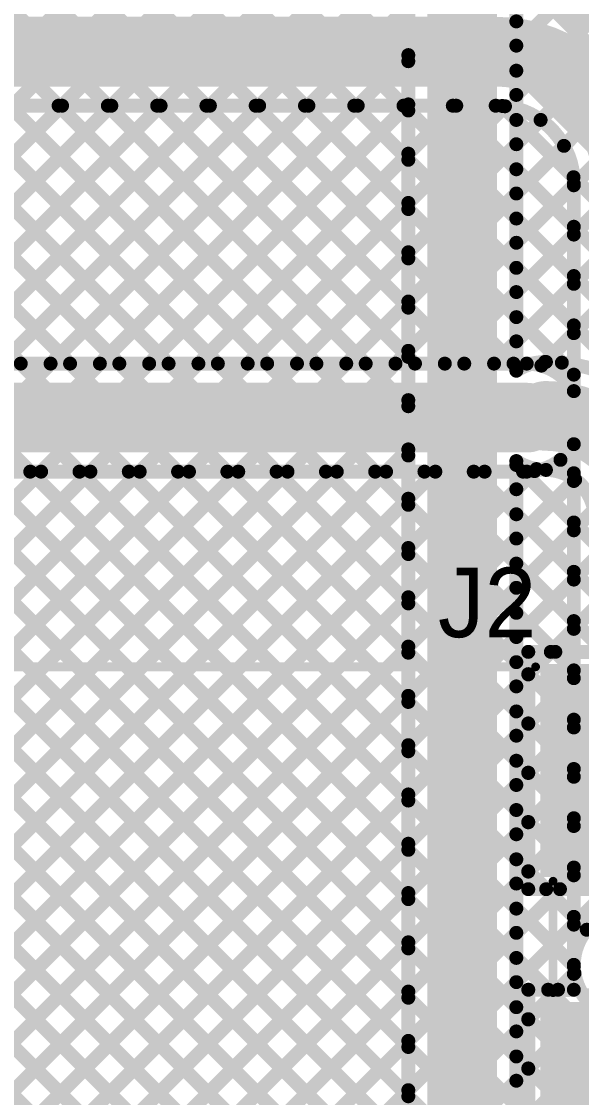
# Model space of a CAD drawing. Header units: millimetres. Extents: x 3.06 to 5.82, y 1.29 to 3.84.
# Drawn here: x 3.386 to 3.707, y 2.218 to 2.835 of the extents above; entities that cross this region are included whole.
import ezdxf

# ---------------------------------------------------------------- set-up
doc = ezdxf.new("R2010")
doc.units = ezdxf.units.MM
doc.header["$MEASUREMENT"] = 0
for name, color, linetype in [('BottomLayer', 5, 'Continuous'), ('BottomSolder', 6, 'Continuous'), ('MultiLayer', 9, 'Continuous'), ('TopLayer', 1, 'Continuous'), ('TopOverlay', 2, 'Continuous'), ('TopPaste', 8, 'Continuous'), ('TopSolder', 216, 'Continuous'), ('ViaHoleLayer', 16, 'Continuous')]:
    doc.layers.add(name, color=color, linetype=linetype)

# ---------------------------------------------------------------- blocks, each defined once
blk = doc.blocks.new('SMD_H______1')
at = {"layer": 'TopLayer'}
for points in [[(0.15729, -0.04921), (0.25571, -0.04921), (0.15729, 0.04921), (0.25571, 0.04921)], [(0.33541, -0.04921), (0.44959, -0.04921), (0.33541, 0.04921), (0.44959, 0.04921)]]:
    blk.add_solid(points, dxfattribs=at)
at = {"layer": 'TopOverlay', "const_width": 0.005}
for points in [[(0.452, 0.661), (0.452, 0.056)], [(0.265, 0.046), (0.265, -0.057)], [(0.265, 0.046), (0.329, 0.046)], [(0.329, 0.046), (0.329, -0.057)]]:
    blk.add_lwpolyline(points, dxfattribs=at)
at = {"layer": 'TopOverlay', "const_width": 0.0025}
for points in [[(0.45075, 0.056, 1), (0.45325, 0.056, 1)], [(0.26375, 0.046, 1), (0.26625, 0.046, 1)], [(0.26375, 0.046, 1), (0.26625, 0.046, 1)], [(0.32775, 0.046, 1), (0.33025, 0.046, 1)], [(0.32775, 0.046, 1), (0.33025, 0.046, 1)]]:
    blk.add_lwpolyline(points, format="xyb", close=True, dxfattribs=at)
at = {"layer": 'TopPaste'}
for points in [[(0.15729, -0.04921), (0.25571, -0.04921), (0.15729, 0.04921), (0.25571, 0.04921)], [(0.33541, -0.04921), (0.44959, -0.04921), (0.33541, 0.04921), (0.44959, 0.04921)]]:
    blk.add_solid(points, dxfattribs=at)
at = {"layer": 'TopSolder'}
for points in [[(0.15329, -0.05321), (0.25971, -0.05321), (0.15329, 0.05321), (0.25971, 0.05321)], [(0.33141, -0.05321), (0.45359, -0.05321), (0.33141, 0.05321), (0.45359, 0.05321)]]:
    blk.add_solid(points, dxfattribs=at)

msp = doc.modelspace()

# ---------------------------------------------------------------- linework, layer by layer
at = {"layer": 'BottomLayer'}
for points, const_width in [([(3.65815, 2.849, -0.414214), (3.765, 2.74215)], 0.008), ([(3.65815, 2.818, -0.414214), (3.734, 2.74215)], 0.04), ([(3.65815, 2.787, -0.414214), (3.703, 2.74215)], 0.008), ([(3.676, 2.639, -0.270623), (3.703, 2.62323)], 0.008), ([(3.703, 2.59277, -0.270623), (3.676, 2.577)], 0.008), ([(3.765, 2.294, -1), (3.703, 2.294)], 0.008)]:
    msp.add_lwpolyline(points, format="xyb", dxfattribs=dict(at, const_width=const_width))
for points, const_width in [([(3.201, 2.818), (3.65815, 2.818)], 0.04), ([(3.2415, 2.787), (3.65815, 2.787)], 0.008), ([(3.26125, 2.639), (3.40925, 2.787)], 0.008), ([(3.26584, 2.787), (3.41384, 2.639)], 0.008), ([(3.28954, 2.639), (3.43754, 2.787)], 0.008), ([(3.29412, 2.787), (3.44212, 2.639)], 0.008), ([(3.31782, 2.639), (3.46582, 2.787)], 0.008), ([(3.3224, 2.787), (3.4704, 2.639)], 0.008), ([(3.34611, 2.639), (3.49411, 2.787)], 0.008), ([(3.35069, 2.787), (3.49869, 2.639)], 0.008), ([(3.37439, 2.639), (3.52239, 2.787)], 0.008), ([(3.37897, 2.787), (3.52697, 2.639)], 0.008), ([(3.40267, 2.639), (3.55067, 2.787)], 0.008), ([(3.40726, 2.787), (3.55526, 2.639)], 0.008), ([(3.43096, 2.639), (3.57896, 2.787)], 0.008), ([(3.43554, 2.787), (3.58354, 2.639)], 0.008), ([(3.45924, 2.639), (3.60724, 2.787)], 0.008), ([(3.46383, 2.787), (3.61183, 2.639)], 0.008), ([(3.48753, 2.639), (3.63553, 2.787)], 0.008), ([(3.49211, 2.787), (3.64011, 2.639)], 0.008), ([(3.52039, 2.787), (3.66839, 2.639)], 0.008), ([(3.54868, 2.787), (3.703, 2.63268)], 0.008), ([(3.57696, 2.787), (3.703, 2.66096)], 0.008), ([(3.60525, 2.787), (3.703, 2.68925)], 0.008), ([(3.63353, 2.787), (3.703, 2.71753)], 0.008), ([(3.66198, 2.78684), (3.70284, 2.74598)], 0.008), ([(3.23973, 2.78482), (3.38555, 2.639)], 0.008), ([(3.51581, 2.639), (3.66349, 2.78668)], 0.008), ([(3.5441, 2.639), (3.68394, 2.77884)], 0.008), ([(3.57238, 2.639), (3.69734, 2.76396)], 0.008), ([(3.60066, 2.639), (3.703, 2.74134)], 0.008), ([(3.703, 2.62323), (3.703, 2.74215)], 0.008), ([(3.62895, 2.639), (3.703, 2.71305)], 0.008), ([(3.65723, 2.639), (3.703, 2.68477)], 0.008), ([(3.68437, 2.63785), (3.703, 2.65648)], 0.008), ([(3.252, 2.639), (3.676, 2.639)], 0.008), ([(3.211, 2.608), (3.676, 2.608)], 0.04), ([(3.703, 2.294), (3.703, 2.59277)], 0.008), ([(3.69534, 2.58377), (3.703, 2.57611)], 0.008), ([(3.133, 2.58042), (3.78, 1.93342)], 0.008), ([(3.133, 2.02991), (3.6804, 2.57731)], 0.008), ([(3.133, 2.2279), (3.4821, 2.577)], 0.008), ([(3.133, 2.17134), (3.53866, 2.577)], 0.008), ([(3.133, 2.14305), (3.56695, 2.577)], 0.008), ([(3.133, 2.19962), (3.51038, 2.577)], 0.008), ([(3.133, 2.11477), (3.59523, 2.577)], 0.008), ([(3.133, 2.0582), (3.6518, 2.577)], 0.008), ([(3.133, 2.08648), (3.62352, 2.577)], 0.008), ([(3.133, 2.31276), (3.39724, 2.577)], 0.008), ([(3.133, 2.28447), (3.42553, 2.577)], 0.008), ([(3.133, 2.25619), (3.45381, 2.577)], 0.008), ([(3.252, 2.577), (3.676, 2.577)], 0.008), ([(3.27785, 2.577), (3.78, 2.07485)], 0.008), ([(3.30613, 2.577), (3.78, 2.10313)], 0.008), ([(3.33441, 2.577), (3.78, 2.13141)], 0.008), ([(3.3627, 2.577), (3.78, 2.1597)], 0.008), ([(3.39098, 2.577), (3.78, 2.18798)], 0.008), ([(3.41927, 2.577), (3.70301, 2.29326)], 0.008), ([(3.44755, 2.577), (3.703, 2.32155)], 0.008), ([(3.47584, 2.577), (3.703, 2.34984)], 0.008), ([(3.50412, 2.577), (3.703, 2.37812)], 0.008), ([(3.5324, 2.577), (3.703, 2.4064)], 0.008), ([(3.56069, 2.577), (3.703, 2.43469)], 0.008), ([(3.58897, 2.577), (3.703, 2.46297)], 0.008), ([(3.61726, 2.577), (3.703, 2.49126)], 0.008), ([(3.64554, 2.577), (3.703, 2.51954)], 0.008), ([(3.67383, 2.577), (3.703, 2.54783)], 0.008), ([(3.133, 2.00163), (3.703, 2.57163)], 0.008), ([(3.252, 2.57456), (3.78, 2.04656)], 0.008), ([(3.17471, 2.567), (3.78, 1.96171)], 0.008), ([(3.20299, 2.567), (3.78, 1.98999)], 0.008), ([(3.23128, 2.567), (3.78, 2.01828)], 0.008), ([(3.133, 2.55214), (3.78, 1.90514)], 0.008), ([(3.133, 1.97335), (3.703, 2.54335)], 0.008), ([(3.133, 2.52386), (3.78, 1.87686)], 0.008), ([(3.133, 1.94506), (3.703, 2.51506)], 0.008), ([(3.133, 2.49557), (3.78, 1.84857)], 0.008), ([(3.133, 1.91678), (3.703, 2.48678)], 0.008), ([(3.133, 2.46729), (3.78, 1.82029)], 0.008), ([(3.133, 1.88849), (3.703, 2.45849)], 0.008), ([(3.133, 1.86021), (3.703, 2.43021)], 0.008), ([(3.133, 1.83192), (3.703, 2.40192)], 0.008), ([(3.133, 1.80364), (3.703, 2.37364)], 0.008), ([(3.133, 1.77536), (3.703, 2.34536)], 0.008), ([(3.133, 1.74707), (3.703, 2.31707)], 0.008), ([(3.133, 1.71879), (3.70338, 2.28917)], 0.008), ([(3.133, 1.6905), (3.71336, 2.27087)], 0.008), ([(3.133, 1.66222), (3.73378, 2.263)], 0.008)]:
    msp.add_lwpolyline(points, dxfattribs=dict(at, const_width=const_width))
for points, const_width in [([(3.64815, 2.818, 1), (3.66815, 2.818, 1)], 0.02), ([(3.64815, 2.818, 1), (3.66815, 2.818, 1)], 0.02), ([(3.40526, 2.787, 1), (3.40926, 2.787, 1)], 0.004), ([(3.40725, 2.787, 1), (3.41125, 2.787, 1)], 0.004), ([(3.43354, 2.787, 1), (3.43754, 2.787, 1)], 0.004), ([(3.43554, 2.787, 1), (3.43954, 2.787, 1)], 0.004), ([(3.46183, 2.787, 1), (3.46583, 2.787, 1)], 0.004), ([(3.46382, 2.787, 1), (3.46782, 2.787, 1)], 0.004), ([(3.49011, 2.787, 1), (3.49411, 2.787, 1)], 0.004), ([(3.49211, 2.787, 1), (3.49611, 2.787, 1)], 0.004), ([(3.51839, 2.787, 1), (3.52239, 2.787, 1)], 0.004), ([(3.52039, 2.787, 1), (3.52439, 2.787, 1)], 0.004), ([(3.54668, 2.787, 1), (3.55068, 2.787, 1)], 0.004), ([(3.54867, 2.787, 1), (3.55267, 2.787, 1)], 0.004), ([(3.57496, 2.787, 1), (3.57896, 2.787, 1)], 0.004), ([(3.57696, 2.787, 1), (3.58096, 2.787, 1)], 0.004), ([(3.60325, 2.787, 1), (3.60725, 2.787, 1)], 0.004), ([(3.60524, 2.787, 1), (3.60924, 2.787, 1)], 0.004), ([(3.63153, 2.787, 1), (3.63553, 2.787, 1)], 0.004), ([(3.63353, 2.787, 1), (3.63753, 2.787, 1)], 0.004), ([(3.65615, 2.787, 1), (3.66015, 2.787, 1)], 0.004), ([(3.65615, 2.787, 1), (3.66015, 2.787, 1)], 0.004), ([(3.65998, 2.78684, 1), (3.66398, 2.78684, 1)], 0.004), ([(3.66149, 2.78668, 1), (3.66549, 2.78668, 1)], 0.004), ([(3.68194, 2.77884, 1), (3.68594, 2.77884, 1)], 0.004), ([(3.69534, 2.76396, 1), (3.69934, 2.76396, 1)], 0.004), ([(3.70084, 2.74598, 1), (3.70484, 2.74598, 1)], 0.004), ([(3.701, 2.74215, 1), (3.705, 2.74215, 1)], 0.004), ([(3.701, 2.74215, 1), (3.705, 2.74215, 1)], 0.004), ([(3.701, 2.74134, 1), (3.705, 2.74134, 1)], 0.004), ([(3.701, 2.71753, 1), (3.705, 2.71753, 1)], 0.004), ([(3.701, 2.71305, 1), (3.705, 2.71305, 1)], 0.004), ([(3.701, 2.68925, 1), (3.705, 2.68925, 1)], 0.004), ([(3.701, 2.68477, 1), (3.705, 2.68477, 1)], 0.004), ([(3.701, 2.66096, 1), (3.705, 2.66096, 1)], 0.004), ([(3.701, 2.65648, 1), (3.705, 2.65648, 1)], 0.004), ([(3.38355, 2.639, 1), (3.38755, 2.639, 1)], 0.004), ([(3.40067, 2.639, 1), (3.40467, 2.639, 1)], 0.004), ([(3.41184, 2.639, 1), (3.41584, 2.639, 1)], 0.004), ([(3.42896, 2.639, 1), (3.43296, 2.639, 1)], 0.004), ([(3.44012, 2.639, 1), (3.44412, 2.639, 1)], 0.004), ([(3.45724, 2.639, 1), (3.46124, 2.639, 1)], 0.004), ([(3.4684, 2.639, 1), (3.4724, 2.639, 1)], 0.004), ([(3.48553, 2.639, 1), (3.48953, 2.639, 1)], 0.004), ([(3.49669, 2.639, 1), (3.50069, 2.639, 1)], 0.004), ([(3.51381, 2.639, 1), (3.51781, 2.639, 1)], 0.004), ([(3.52497, 2.639, 1), (3.52897, 2.639, 1)], 0.004), ([(3.5421, 2.639, 1), (3.5461, 2.639, 1)], 0.004), ([(3.55326, 2.639, 1), (3.55726, 2.639, 1)], 0.004), ([(3.57038, 2.639, 1), (3.57438, 2.639, 1)], 0.004), ([(3.58154, 2.639, 1), (3.58554, 2.639, 1)], 0.004), ([(3.59866, 2.639, 1), (3.60266, 2.639, 1)], 0.004), ([(3.60983, 2.639, 1), (3.61383, 2.639, 1)], 0.004), ([(3.62695, 2.639, 1), (3.63095, 2.639, 1)], 0.004), ([(3.63811, 2.639, 1), (3.64211, 2.639, 1)], 0.004), ([(3.65523, 2.639, 1), (3.65923, 2.639, 1)], 0.004), ([(3.66639, 2.639, 1), (3.67039, 2.639, 1)], 0.004), ([(3.674, 2.639, 1), (3.678, 2.639, 1)], 0.004), ([(3.674, 2.639, 1), (3.678, 2.639, 1)], 0.004), ([(3.68237, 2.63785, 1), (3.68637, 2.63785, 1)], 0.004), ([(3.701, 2.63268, 1), (3.705, 2.63268, 1)], 0.004), ([(3.666, 2.608, 1), (3.686, 2.608, 1)], 0.02), ([(3.701, 2.62323, 1), (3.705, 2.62323, 1)], 0.004), ([(3.701, 2.62323, 1), (3.705, 2.62323, 1)], 0.004), ([(3.67409, 2.608, 1), (3.68591, 2.608, 1)], 0.01181), ([(3.701, 2.59277, 1), (3.705, 2.59277, 1)], 0.004), ([(3.701, 2.59277, 1), (3.705, 2.59277, 1)], 0.004), ([(3.69334, 2.58377, 1), (3.69734, 2.58377, 1)], 0.004), ([(3.38898, 2.577, 1), (3.39298, 2.577, 1)], 0.004), ([(3.39524, 2.577, 1), (3.39924, 2.577, 1)], 0.004), ([(3.41727, 2.577, 1), (3.42127, 2.577, 1)], 0.004), ([(3.42353, 2.577, 1), (3.42753, 2.577, 1)], 0.004), ([(3.44555, 2.577, 1), (3.44955, 2.577, 1)], 0.004), ([(3.45181, 2.577, 1), (3.45581, 2.577, 1)], 0.004), ([(3.47384, 2.577, 1), (3.47784, 2.577, 1)], 0.004), ([(3.4801, 2.577, 1), (3.4841, 2.577, 1)], 0.004), ([(3.50212, 2.577, 1), (3.50612, 2.577, 1)], 0.004), ([(3.50838, 2.577, 1), (3.51238, 2.577, 1)], 0.004), ([(3.5304, 2.577, 1), (3.5344, 2.577, 1)], 0.004), ([(3.53666, 2.577, 1), (3.54066, 2.577, 1)], 0.004), ([(3.55869, 2.577, 1), (3.56269, 2.577, 1)], 0.004), ([(3.56495, 2.577, 1), (3.56895, 2.577, 1)], 0.004), ([(3.58697, 2.577, 1), (3.59097, 2.577, 1)], 0.004), ([(3.59323, 2.577, 1), (3.59723, 2.577, 1)], 0.004), ([(3.61526, 2.577, 1), (3.61926, 2.577, 1)], 0.004), ([(3.62152, 2.577, 1), (3.62552, 2.577, 1)], 0.004), ([(3.64354, 2.577, 1), (3.64754, 2.577, 1)], 0.004), ([(3.6498, 2.577, 1), (3.6538, 2.577, 1)], 0.004), ([(3.67183, 2.577, 1), (3.67583, 2.577, 1)], 0.004), ([(3.674, 2.577, 1), (3.678, 2.577, 1)], 0.004), ([(3.674, 2.577, 1), (3.678, 2.577, 1)], 0.004), ([(3.6784, 2.57731, 1), (3.6824, 2.57731, 1)], 0.004), ([(3.701, 2.57611, 1), (3.705, 2.57611, 1)], 0.004), ([(3.701, 2.57163, 1), (3.705, 2.57163, 1)], 0.004), ([(3.701, 2.54783, 1), (3.705, 2.54783, 1)], 0.004), ([(3.701, 2.54335, 1), (3.705, 2.54335, 1)], 0.004), ([(3.701, 2.51954, 1), (3.705, 2.51954, 1)], 0.004), ([(3.701, 2.51506, 1), (3.705, 2.51506, 1)], 0.004), ([(3.701, 2.49126, 1), (3.705, 2.49126, 1)], 0.004), ([(3.701, 2.48678, 1), (3.705, 2.48678, 1)], 0.004), ([(3.701, 2.46297, 1), (3.705, 2.46297, 1)], 0.004), ([(3.701, 2.45849, 1), (3.705, 2.45849, 1)], 0.004), ([(3.701, 2.43469, 1), (3.705, 2.43469, 1)], 0.004), ([(3.701, 2.43021, 1), (3.705, 2.43021, 1)], 0.004), ([(3.701, 2.4064, 1), (3.705, 2.4064, 1)], 0.004), ([(3.701, 2.40192, 1), (3.705, 2.40192, 1)], 0.004), ([(3.701, 2.37812, 1), (3.705, 2.37812, 1)], 0.004), ([(3.701, 2.37364, 1), (3.705, 2.37364, 1)], 0.004), ([(3.701, 2.34984, 1), (3.705, 2.34984, 1)], 0.004), ([(3.701, 2.34536, 1), (3.705, 2.34536, 1)], 0.004), ([(3.701, 2.32155, 1), (3.705, 2.32155, 1)], 0.004), ([(3.701, 2.31707, 1), (3.705, 2.31707, 1)], 0.004), ([(3.701, 2.294, 1), (3.705, 2.294, 1)], 0.004), ([(3.701, 2.294, 1), (3.705, 2.294, 1)], 0.004), ([(3.70101, 2.29326, 1), (3.70501, 2.29326, 1)], 0.004), ([(3.70138, 2.28917, 1), (3.70538, 2.28917, 1)], 0.004)]:
    msp.add_lwpolyline(points, format="xyb", close=True, dxfattribs=dict(at, const_width=const_width))
at = {"layer": 'BottomSolder', "const_width": 0.01581}
msp.add_lwpolyline([(3.67209, 2.608, 1), (3.68791, 2.608, 1)], format="xyb", close=True, dxfattribs=at)
at = {"layer": 'MultiLayer', "const_width": 0.01181}
msp.add_lwpolyline([(3.67409, 2.608, 1), (3.68591, 2.608, 1)], format="xyb", close=True, dxfattribs=at)
at = {"layer": 'TopLayer'}
for points, const_width in [([(3.14, 3.28053), (3.608, 2.81253)], 0.008), ([(3.18284, 3.20941), (3.608, 2.78425)], 0.008), ([(3.18225, 3.18171), (3.608, 2.75596)], 0.008), ([(3.18156, 3.15412), (3.608, 2.72768)], 0.008), ([(3.18077, 3.12662), (3.608, 2.69939)], 0.008), ([(3.23468, 2.669), (3.62842, 3.06274)], 0.008), ([(3.252, 2.65803), (3.64256, 3.0486)], 0.008), ([(3.252, 2.62975), (3.65671, 3.03445)], 0.008), ([(3.252, 2.60146), (3.67085, 3.02031)], 0.008), ([(3.14, 2.99769), (3.608, 2.52969)], 0.008), ([(3.14, 2.9694), (3.608, 2.5014)], 0.008), ([(3.67, 2.82147), (3.80628, 2.95776)], 0.008), ([(3.639, 1.893), (3.639, 2.919)], 0.04), ([(3.252, 2.57318), (3.61089, 2.93207)], 0.008), ([(3.67, 2.79319), (3.806, 2.92919)], 0.008), ([(3.608, 1.893), (3.608, 2.919)], 0.008), ([(3.67, 2.63492), (3.67, 2.90616)], 0.008), ([(3.14, 2.43289), (3.608, 2.90089)], 0.008), ([(3.67, 2.7649), (3.80125, 2.89615)], 0.008), ([(3.39989, 2.87922), (3.608, 2.67111)], 0.008), ([(3.14, 2.40461), (3.608, 2.87261)], 0.008), ([(3.29552, 2.87045), (3.608, 2.55797)], 0.008), ([(3.32465, 2.86961), (3.608, 2.58626)], 0.008), ([(3.35329, 2.86925), (3.608, 2.61454)], 0.008), ([(3.38163, 2.8692), (3.608, 2.64283)], 0.008), ([(3.67, 2.73662), (3.80524, 2.87186)], 0.008), ([(3.67, 2.86367), (3.95, 2.58367)], 0.008), ([(3.67, 2.70834), (3.81282, 2.85116)], 0.008), ([(3.14, 2.37633), (3.608, 2.84433)], 0.008), ([(3.25038, 2.83074), (3.608, 2.47312)], 0.008), ([(3.67, 2.83538), (3.95, 2.55538)], 0.008), ([(3.67, 2.68005), (3.82318, 2.83323)], 0.008), ([(3.67, 2.65177), (3.83595, 2.81771)], 0.008), ([(3.14, 2.34804), (3.608, 2.81604)], 0.008), ([(3.67, 2.8071), (3.95, 2.5271)], 0.008), ([(3.14, 2.7997), (3.608, 2.3317)], 0.008), ([(3.24977, 2.80307), (3.608, 2.44484)], 0.008), ([(3.68651, 2.64), (3.85101, 2.80449)], 0.008), ([(3.14, 2.31976), (3.608, 2.78776)], 0.008), ([(3.23973, 2.78482), (3.608, 2.41655)], 0.008), ([(3.67, 2.77882), (3.95, 2.49882)], 0.008), ([(3.22386, 2.77241), (3.608, 2.38827)], 0.008), ([(3.20098, 2.767), (3.608, 2.35998)], 0.008), ([(3.14, 2.29147), (3.608, 2.75947)], 0.008), ([(3.67, 2.75053), (3.95, 2.47053)], 0.008), ([(3.14, 2.26319), (3.608, 2.73119)], 0.008), ([(3.67, 2.72225), (3.93644, 2.45581)], 0.008), ([(3.14, 2.2349), (3.608, 2.7029)], 0.008), ([(3.67, 2.69396), (3.74582, 2.61815)], 0.008), ([(3.14, 2.20662), (3.608, 2.67462)], 0.008), ([(3.67, 2.66568), (3.69614, 2.63953)], 0.008), ([(3.252, 2.65941), (3.608, 2.30341)], 0.008), ([(3.14, 2.17834), (3.608, 2.64634)], 0.008), ([(3.252, 2.63113), (3.608, 2.27513)], 0.008), ([(3.14, 2.15005), (3.608, 2.61805)], 0.008), ([(3.252, 2.60285), (3.608, 2.24685)], 0.008), ([(3.14, 2.12177), (3.608, 2.58977)], 0.008), ([(3.67, 1.90584), (3.67, 2.58308)], 0.008), ([(3.67, 2.58083), (3.71508, 2.53575)], 0.008), ([(3.67, 2.56691), (3.68157, 2.57848)], 0.008), ([(3.14, 2.57342), (3.608, 2.10542)], 0.008), ([(3.252, 2.57456), (3.608, 2.21856)], 0.008), ([(3.67, 2.53863), (3.70379, 2.57242)], 0.008), ([(3.17471, 2.567), (3.608, 2.13371)], 0.008), ([(3.20299, 2.567), (3.608, 2.16199)], 0.008), ([(3.23128, 2.567), (3.608, 2.19028)], 0.008), ([(3.14, 2.09348), (3.608, 2.56148)], 0.008), ([(3.67, 2.51035), (3.71462, 2.55497)], 0.008), ([(3.67, 2.55254), (3.71508, 2.50747)], 0.008), ([(3.14, 2.54514), (3.608, 2.07714)], 0.008), ([(3.14, 2.0652), (3.608, 2.5332)], 0.008), ([(3.67, 2.48206), (3.71508, 2.52714)], 0.008), ([(3.67, 2.52426), (3.71508, 2.47918)], 0.008), ([(3.14, 2.51686), (3.608, 2.04886)], 0.008), ([(3.14, 2.03691), (3.608, 2.50491)], 0.008), ([(3.68981, 2.47359), (3.71508, 2.49885)], 0.008), ([(3.67, 2.49597), (3.69239, 2.47359)], 0.008), ([(3.14, 2.48857), (3.608, 2.02057)], 0.008), ([(3.14, 2.00863), (3.608, 2.47663)], 0.008), ([(3.67686, 2.47359), (3.71508, 2.47359)], 0.008), ([(3.67686, 2.33741), (3.67686, 2.47359)], 0.008), ([(3.67, 2.46769), (3.67686, 2.46082)], 0.008), ([(3.14, 2.46029), (3.608, 1.99229)], 0.008), ([(3.67, 2.45378), (3.67686, 2.46064)], 0.008), ([(3.14, 1.98035), (3.608, 2.44835)], 0.008), ([(3.67, 2.4394), (3.67686, 2.43254)], 0.008), ([(3.67, 2.42549), (3.67686, 2.43236)], 0.008), ([(3.14, 1.95206), (3.608, 2.42006)], 0.008), ([(3.67, 2.41112), (3.67686, 2.40426)], 0.008), ([(3.67, 2.39721), (3.67686, 2.40407)], 0.008), ([(3.14, 1.92378), (3.608, 2.39178)], 0.008), ([(3.67, 2.38284), (3.67686, 2.37597)], 0.008), ([(3.67, 2.36892), (3.67686, 2.37579)], 0.008), ([(3.14, 1.89549), (3.608, 2.36349)], 0.008), ([(3.67, 2.35455), (3.67686, 2.34769)], 0.008), ([(3.67, 2.34064), (3.67686, 2.3475)], 0.008), ([(3.67, 2.28407), (3.72334, 2.33741)], 0.008), ([(3.67, 2.31236), (3.69506, 2.33741)], 0.008), ([(3.67686, 2.33741), (3.79729, 2.33741)], 0.008), ([(3.68714, 2.33741), (3.71042, 2.31413)], 0.008), ([(3.14, 1.86721), (3.608, 2.33521)], 0.008), ([(3.67, 2.32627), (3.703, 2.29327)], 0.008), ([(3.14, 1.83892), (3.608, 2.30692)], 0.008), ([(3.67, 2.29798), (3.68827, 2.27971)], 0.008), ([(3.703, 2.27971), (3.703, 2.294)], 0.008), ([(3.69393, 2.27971), (3.703, 2.28879)], 0.008), ([(3.14, 1.81064), (3.608, 2.27864)], 0.008), ([(3.67686, 2.27971), (3.703, 2.27971)], 0.008), ([(3.67686, 2.15929), (3.67686, 2.27971)], 0.008), ([(3.67, 2.2697), (3.67686, 2.26283)], 0.008), ([(3.67, 2.25579), (3.67686, 2.26265)], 0.008), ([(3.14, 1.78236), (3.608, 2.25036)], 0.008), ([(3.67, 2.24141), (3.67686, 2.23455)], 0.008), ([(3.67, 2.2275), (3.67686, 2.23437)], 0.008), ([(3.14, 1.75407), (3.608, 2.22207)], 0.008)]:
    msp.add_lwpolyline(points, dxfattribs=dict(at, const_width=const_width))
for points, const_width in [([(3.668, 2.83538, 1), (3.672, 2.83538, 1)], 0.004), ([(3.668, 2.82147, 1), (3.672, 2.82147, 1)], 0.004), ([(3.606, 2.81604, 1), (3.61, 2.81604, 1)], 0.004), ([(3.606, 2.81253, 1), (3.61, 2.81253, 1)], 0.004), ([(3.668, 2.8071, 1), (3.672, 2.8071, 1)], 0.004), ([(3.668, 2.79319, 1), (3.672, 2.79319, 1)], 0.004), ([(3.606, 2.78776, 1), (3.61, 2.78776, 1)], 0.004), ([(3.606, 2.78425, 1), (3.61, 2.78425, 1)], 0.004), ([(3.668, 2.77882, 1), (3.672, 2.77882, 1)], 0.004), ([(3.668, 2.7649, 1), (3.672, 2.7649, 1)], 0.004), ([(3.606, 2.75947, 1), (3.61, 2.75947, 1)], 0.004), ([(3.606, 2.75596, 1), (3.61, 2.75596, 1)], 0.004), ([(3.668, 2.75053, 1), (3.672, 2.75053, 1)], 0.004), ([(3.668, 2.73662, 1), (3.672, 2.73662, 1)], 0.004), ([(3.606, 2.73119, 1), (3.61, 2.73119, 1)], 0.004), ([(3.606, 2.72768, 1), (3.61, 2.72768, 1)], 0.004), ([(3.668, 2.72225, 1), (3.672, 2.72225, 1)], 0.004), ([(3.668, 2.70834, 1), (3.672, 2.70834, 1)], 0.004), ([(3.606, 2.7029, 1), (3.61, 2.7029, 1)], 0.004), ([(3.606, 2.69939, 1), (3.61, 2.69939, 1)], 0.004), ([(3.668, 2.69396, 1), (3.672, 2.69396, 1)], 0.004), ([(3.668, 2.68005, 1), (3.672, 2.68005, 1)], 0.004), ([(3.606, 2.67462, 1), (3.61, 2.67462, 1)], 0.004), ([(3.606, 2.67111, 1), (3.61, 2.67111, 1)], 0.004), ([(3.668, 2.66568, 1), (3.672, 2.66568, 1)], 0.004), ([(3.668, 2.65177, 1), (3.672, 2.65177, 1)], 0.004), ([(3.606, 2.64634, 1), (3.61, 2.64634, 1)], 0.004), ([(3.606, 2.64283, 1), (3.61, 2.64283, 1)], 0.004), ([(3.68451, 2.64, 1), (3.68851, 2.64, 1)], 0.004), ([(3.685, 2.64, 1), (3.689, 2.64, 1)], 0.004), ([(3.685, 2.64, 1), (3.689, 2.64, 1)], 0.004), ([(3.69414, 2.63953, 1), (3.69814, 2.63953, 1)], 0.004), ([(3.668, 2.63492, 1), (3.672, 2.63492, 1)], 0.004), ([(3.668, 2.63492, 1), (3.672, 2.63492, 1)], 0.004), ([(3.677, 2.609, 1), (3.697, 2.609, 1)], 0.02), ([(3.606, 2.61805, 1), (3.61, 2.61805, 1)], 0.004), ([(3.606, 2.61454, 1), (3.61, 2.61454, 1)], 0.004), ([(3.67409, 2.608, 1), (3.68591, 2.608, 1)], 0.01181), ([(3.606, 2.58977, 1), (3.61, 2.58977, 1)], 0.004), ([(3.606, 2.58626, 1), (3.61, 2.58626, 1)], 0.004), ([(3.668, 2.58308, 1), (3.672, 2.58308, 1)], 0.004), ([(3.668, 2.58308, 1), (3.672, 2.58308, 1)], 0.004), ([(3.668, 2.58083, 1), (3.672, 2.58083, 1)], 0.004), ([(3.67957, 2.57848, 1), (3.68357, 2.57848, 1)], 0.004), ([(3.685, 2.578, 1), (3.689, 2.578, 1)], 0.004), ([(3.685, 2.578, 1), (3.689, 2.578, 1)], 0.004), ([(3.70179, 2.57242, 1), (3.70579, 2.57242, 1)], 0.004), ([(3.668, 2.56691, 1), (3.672, 2.56691, 1)], 0.004), ([(3.606, 2.56148, 1), (3.61, 2.56148, 1)], 0.004), ([(3.606, 2.55797, 1), (3.61, 2.55797, 1)], 0.004), ([(3.668, 2.55254, 1), (3.672, 2.55254, 1)], 0.004), ([(3.668, 2.53863, 1), (3.672, 2.53863, 1)], 0.004), ([(3.606, 2.5332, 1), (3.61, 2.5332, 1)], 0.004), ([(3.606, 2.52969, 1), (3.61, 2.52969, 1)], 0.004), ([(3.668, 2.52426, 1), (3.672, 2.52426, 1)], 0.004), ([(3.668, 2.51035, 1), (3.672, 2.51035, 1)], 0.004), ([(3.606, 2.50491, 1), (3.61, 2.50491, 1)], 0.004), ([(3.606, 2.5014, 1), (3.61, 2.5014, 1)], 0.004), ([(3.668, 2.49597, 1), (3.672, 2.49597, 1)], 0.004), ([(3.668, 2.48206, 1), (3.672, 2.48206, 1)], 0.004), ([(3.606, 2.47663, 1), (3.61, 2.47663, 1)], 0.004), ([(3.606, 2.47312, 1), (3.61, 2.47312, 1)], 0.004), ([(3.67486, 2.47359, 1), (3.67886, 2.47359, 1)], 0.004), ([(3.67486, 2.47359, 1), (3.67886, 2.47359, 1)], 0.004), ([(3.68781, 2.47359, 1), (3.69181, 2.47359, 1)], 0.004), ([(3.69039, 2.47359, 1), (3.69439, 2.47359, 1)], 0.004), ([(3.668, 2.46769, 1), (3.672, 2.46769, 1)], 0.004), ([(3.67486, 2.46082, 1), (3.67886, 2.46082, 1)], 0.004), ([(3.67486, 2.46064, 1), (3.67886, 2.46064, 1)], 0.004), ([(3.668, 2.45378, 1), (3.672, 2.45378, 1)], 0.004), ([(3.606, 2.44835, 1), (3.61, 2.44835, 1)], 0.004), ([(3.606, 2.44484, 1), (3.61, 2.44484, 1)], 0.004), ([(3.668, 2.4394, 1), (3.672, 2.4394, 1)], 0.004), ([(3.67486, 2.43254, 1), (3.67886, 2.43254, 1)], 0.004), ([(3.67486, 2.43236, 1), (3.67886, 2.43236, 1)], 0.004), ([(3.668, 2.42549, 1), (3.672, 2.42549, 1)], 0.004), ([(3.606, 2.42006, 1), (3.61, 2.42006, 1)], 0.004), ([(3.606, 2.41655, 1), (3.61, 2.41655, 1)], 0.004), ([(3.668, 2.41112, 1), (3.672, 2.41112, 1)], 0.004), ([(3.67486, 2.40426, 1), (3.67886, 2.40426, 1)], 0.004), ([(3.67486, 2.40407, 1), (3.67886, 2.40407, 1)], 0.004), ([(3.606, 2.39178, 1), (3.61, 2.39178, 1)], 0.004), ([(3.668, 2.39721, 1), (3.672, 2.39721, 1)], 0.004), ([(3.606, 2.38827, 1), (3.61, 2.38827, 1)], 0.004), ([(3.668, 2.38284, 1), (3.672, 2.38284, 1)], 0.004), ([(3.67486, 2.37597, 1), (3.67886, 2.37597, 1)], 0.004), ([(3.67486, 2.37579, 1), (3.67886, 2.37579, 1)], 0.004), ([(3.668, 2.36892, 1), (3.672, 2.36892, 1)], 0.004), ([(3.606, 2.36349, 1), (3.61, 2.36349, 1)], 0.004), ([(3.606, 2.35998, 1), (3.61, 2.35998, 1)], 0.004), ([(3.668, 2.35455, 1), (3.672, 2.35455, 1)], 0.004), ([(3.67486, 2.34769, 1), (3.67886, 2.34769, 1)], 0.004), ([(3.67486, 2.3475, 1), (3.67886, 2.3475, 1)], 0.004), ([(3.668, 2.34064, 1), (3.672, 2.34064, 1)], 0.004), ([(3.67486, 2.33741, 1), (3.67886, 2.33741, 1)], 0.004), ([(3.67486, 2.33741, 1), (3.67886, 2.33741, 1)], 0.004), ([(3.68514, 2.33741, 1), (3.68914, 2.33741, 1)], 0.004), ([(3.69306, 2.33741, 1), (3.69706, 2.33741, 1)], 0.004), ([(3.606, 2.33521, 1), (3.61, 2.33521, 1)], 0.004), ([(3.606, 2.3317, 1), (3.61, 2.3317, 1)], 0.004), ([(3.668, 2.32627, 1), (3.672, 2.32627, 1)], 0.004), ([(3.668, 2.31236, 1), (3.672, 2.31236, 1)], 0.004), ([(3.70842, 2.31413, 1), (3.71242, 2.31413, 1)], 0.004), ([(3.606, 2.30692, 1), (3.61, 2.30692, 1)], 0.004), ([(3.606, 2.30341, 1), (3.61, 2.30341, 1)], 0.004), ([(3.668, 2.29798, 1), (3.672, 2.29798, 1)], 0.004), ([(3.701, 2.294, 1), (3.705, 2.294, 1)], 0.004), ([(3.701, 2.294, 1), (3.705, 2.294, 1)], 0.004), ([(3.701, 2.29327, 1), (3.705, 2.29327, 1)], 0.004), ([(3.701, 2.28879, 1), (3.705, 2.28879, 1)], 0.004), ([(3.668, 2.28407, 1), (3.672, 2.28407, 1)], 0.004), ([(3.606, 2.27864, 1), (3.61, 2.27864, 1)], 0.004), ([(3.606, 2.27513, 1), (3.61, 2.27513, 1)], 0.004), ([(3.67486, 2.27971, 1), (3.67886, 2.27971, 1)], 0.004), ([(3.67486, 2.27971, 1), (3.67886, 2.27971, 1)], 0.004), ([(3.68627, 2.27971, 1), (3.69027, 2.27971, 1)], 0.004), ([(3.69193, 2.27971, 1), (3.69593, 2.27971, 1)], 0.004), ([(3.701, 2.27971, 1), (3.705, 2.27971, 1)], 0.004), ([(3.701, 2.27971, 1), (3.705, 2.27971, 1)], 0.004), ([(3.668, 2.2697, 1), (3.672, 2.2697, 1)], 0.004), ([(3.67486, 2.26283, 1), (3.67886, 2.26283, 1)], 0.004), ([(3.67486, 2.26265, 1), (3.67886, 2.26265, 1)], 0.004), ([(3.606, 2.25036, 1), (3.61, 2.25036, 1)], 0.004), ([(3.668, 2.25579, 1), (3.672, 2.25579, 1)], 0.004), ([(3.606, 2.24685, 1), (3.61, 2.24685, 1)], 0.004), ([(3.668, 2.24141, 1), (3.672, 2.24141, 1)], 0.004), ([(3.67486, 2.23455, 1), (3.67886, 2.23455, 1)], 0.004), ([(3.67486, 2.23437, 1), (3.67886, 2.23437, 1)], 0.004), ([(3.668, 2.2275, 1), (3.672, 2.2275, 1)], 0.004), ([(3.606, 2.22207, 1), (3.61, 2.22207, 1)], 0.004), ([(3.606, 2.21856, 1), (3.61, 2.21856, 1)], 0.004)]:
    msp.add_lwpolyline(points, format="xyb", close=True, dxfattribs=dict(at, const_width=const_width))
for points, const_width in [([(3.67, 2.63492, -0.146136), (3.687, 2.64)], 0.008), ([(3.687, 2.64, -0.414214), (3.77708, 2.54992)], 0.008), ([(3.687, 2.609, -0.414214), (3.74608, 2.54992)], 0.04), ([(3.687, 2.578, -0.146136), (3.67, 2.58308)], 0.008), ([(3.687, 2.578, -0.414214), (3.71508, 2.54992)], 0.008), ([(3.703, 2.294, -1), (3.765, 2.294)], 0.008)]:
    msp.add_lwpolyline(points, format="xyb", dxfattribs=dict(at, const_width=const_width))
at = {"layer": 'TopSolder', "const_width": 0.01581}
msp.add_lwpolyline([(3.67209, 2.608, 1), (3.68791, 2.608, 1)], format="xyb", close=True, dxfattribs=at)
at = {"layer": 'ViaHoleLayer', "const_width": 0.00787}
msp.add_lwpolyline([(3.67606, 2.608, 1), (3.68394, 2.608, 1)], format="xyb", close=True, dxfattribs=at)

# ---------------------------------------------------------------- block references
at = {"rotation": 90}
msp.add_blockref('SMD_H______1', (3.73708, 2.013), dxfattribs=at)

# ---------------------------------------------------------------- texts
at = {"layer": 'TopOverlay'}
msp.add_text('J2', height=0.04, dxfattribs=at).set_placement((3.625, 2.482))

doc.saveas('drawing.dxf')
